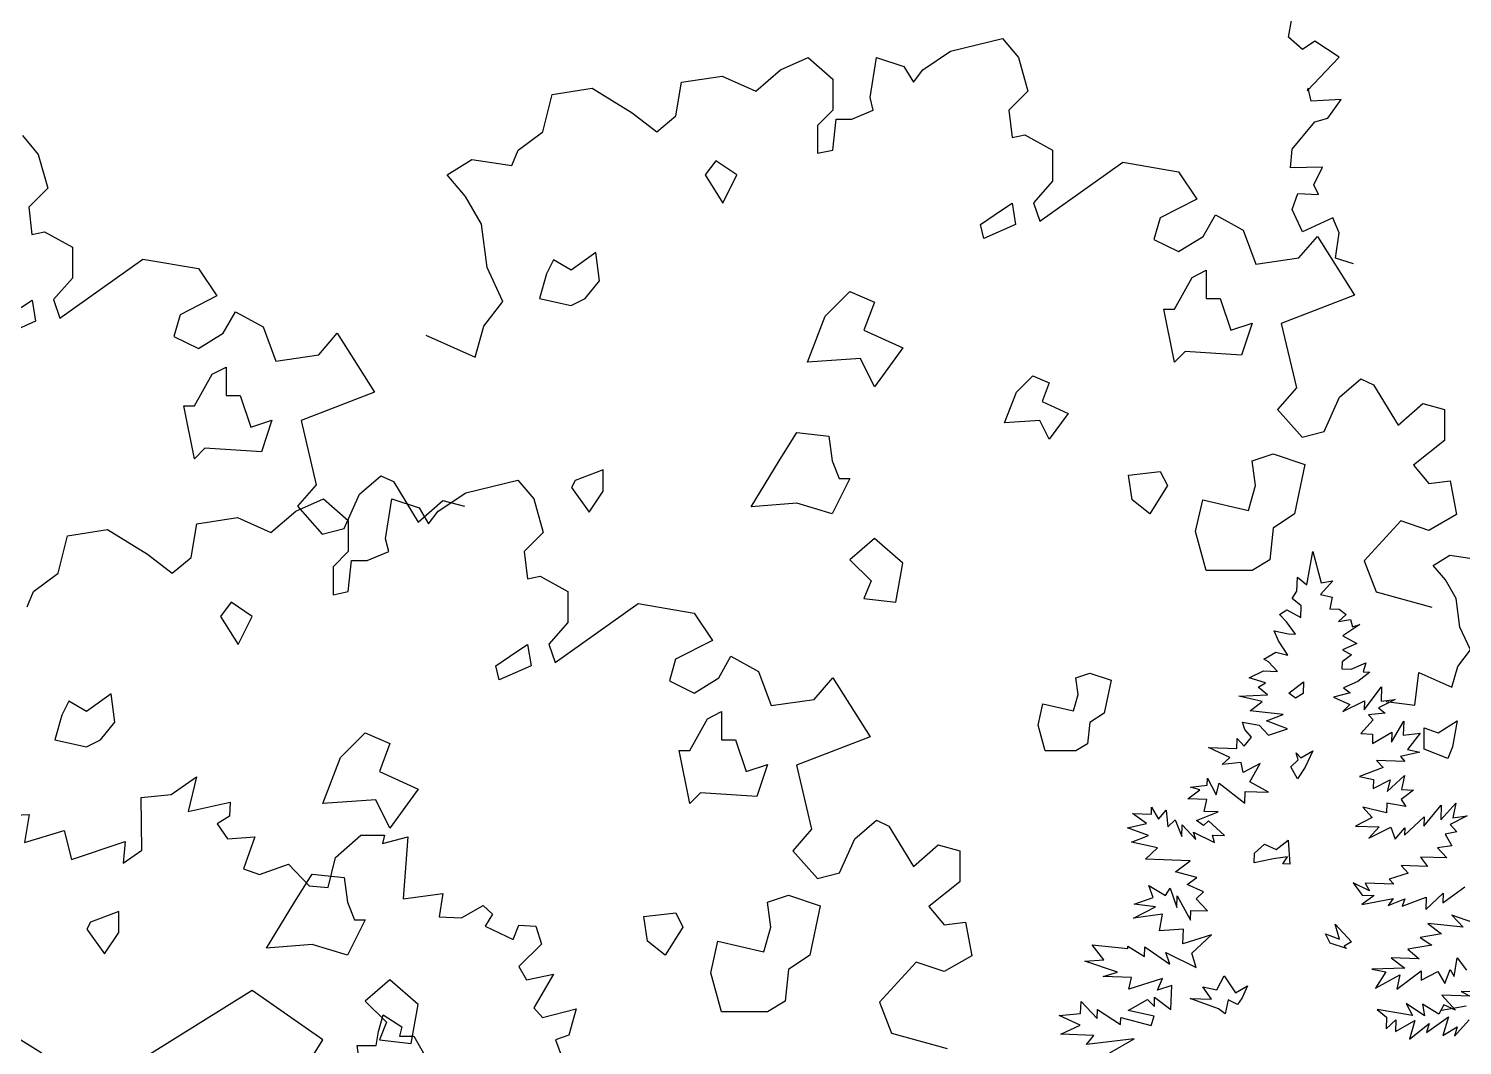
# Model space of a CAD drawing. Header units: inches. Extents: x 11.9 to 85.3, y 21.1 to 37.4.
# Drawn here: x 48.76 to 49.482, y 23.508 to 24.02 of the extents above; entities that cross this region are included whole.
import ezdxf

# ---------------------------------------------------------------- set-up
doc = ezdxf.new("R2010")
doc.units = ezdxf.units.IN
doc.header["$MEASUREMENT"] = 0
doc.layers.add('CAY', color=94, linetype='Continuous')
doc.layers.add('CAY-3', color=61, linetype='Continuous')

# ---------------------------------------------------------------- blocks, each defined once
blk = doc.blocks.new('A$C76451831')
at = {"layer": 'CAY'}
for p, q in [((3764, 1772.8), (3822.4, 1787)), ((3822.4, 1787), (3840.1, 1765.7)), ((3732.8, 1752.2), (3764, 1772.8)), ((3573, 1752.2), (3604.2, 1765.7)), ((3604.2, 1765.7), (3631.9, 1741.6)), ((3673.8, 1720.9), (3680.9, 1765.7)), ((3680.9, 1765.7), (3711.5, 1755.7)), ((3711.5, 1755.7), (3722.2, 1738)), ((3840.1, 1765.7), (3850.7, 1728)), ((3455.6, 1700.3), (3462.1, 1738)), ((3462.1, 1738), (3507.5, 1745.1)), ((3507.5, 1745.1), (3545.3, 1728)), ((3545.3, 1728), (3573, 1752.2)), ((3631.9, 1741.6), (3631.9, 1706.7)), ((3722.2, 1738), (3732.8, 1752.2)), ((3306.5, 1682.6), (3317.1, 1724.4)), ((3317.1, 1724.4), (3361.9, 1731.5)), ((3361.9, 1731.5), (3406.7, 1703.8)), ((3850.7, 1728), (3829.5, 1706.7)), ((3631.9, 1706.7), (3614.8, 1689.6)), ((3653.2, 1696.7), (3677.3, 1706.7)), ((3677.3, 1706.7), (3673.8, 1720.9)), ((3829.5, 1706.7), (3833, 1676.1)), ((3406.7, 1703.8), (3434.4, 1682.6)), ((3434.4, 1682.6), (3455.6, 1700.3)), ((3614.8, 1689.6), (3614.8, 1658.4)), ((3631.9, 1661.9), (3635.5, 1696.7)), ((3635.5, 1696.7), (3653.2, 1696.7)), ((2722.6, 1678.3), (2740.3, 1657)), ((3278.8, 1661.9), (3306.5, 1682.6)), ((3833, 1676.1), (3847.2, 1679)), ((3847.2, 1679), (3878.4, 1661.9)), ((2740.3, 1657), (2750.9, 1619.3)), ((3271.7, 1644.8), (3278.8, 1661.9)), ((3614.8, 1658.4), (3631.9, 1661.9)), ((3878.4, 1661.9), (3878.4, 1627.1)), ((3199.2, 1634.2), (3226.9, 1651.3)), ((3226.9, 1651.3), (3271.7, 1644.8)), ((3864.3, 1582.3), (3957.4, 1648.4)), ((3957.4, 1648.4), (4019.9, 1637.7)), ((3219.8, 1610), (3199.2, 1634.2)), ((3878.4, 1627.1), (3857.2, 1602.9)), ((4019.9, 1637.7), (4040.5, 1607.1)), ((2750.9, 1619.3), (2729.7, 1598.1)), ((3237.5, 1578.7), (3219.8, 1610)), ((2729.7, 1598.1), (2733.2, 1567.4)), ((3857.2, 1602.9), (3864.3, 1582.3)), ((4040.5, 1607.1), (3999.3, 1585.8)), ((3244, 1530.4), (3237.5, 1578.7)), ((3999.3, 1585.8), (3992.2, 1561.6)), ((4047.6, 1565.2), (4061.2, 1589.4)), ((4061.2, 1589.4), (4092.4, 1572.3)), ((2733.2, 1567.4), (2747.4, 1570.3)), ((2747.4, 1570.3), (2778.6, 1553.2)), ((3992.2, 1561.6), (4019.9, 1548.1)), ((4019.9, 1548.1), (4047.6, 1565.2)), ((4092.4, 1572.3), (4106.6, 1533.9)), ((4154.9, 1541), (4175.6, 1565.2)), ((4175.6, 1565.2), (4217.4, 1499.1)), ((2778.6, 1553.2), (2778.6, 1518.4)), ((2764.5, 1473.6), (2857.6, 1539.7)), ((2857.6, 1539.7), (2920.1, 1529)), ((2920.1, 1529), (2940.8, 1498.4)), ((3261.7, 1492), (3244, 1530.4)), ((4106.6, 1533.9), (4154.9, 1541)), ((2778.6, 1518.4), (2757.4, 1494.2)), ((2940.8, 1498.4), (2899.5, 1477.1)), ((4217.4, 1499.1), (4134.9, 1467.3)), ((2757.4, 1494.2), (2764.5, 1473.6)), ((2947.9, 1456.5), (2961.4, 1480.7)), ((2961.4, 1480.7), (2992.7, 1463.6)), ((3240.4, 1464.3), (3261.7, 1492)), ((2899.5, 1477.1), (2892.4, 1452.9)), ((3230.4, 1429.5), (3240.4, 1464.3)), ((4134.9, 1467.3), (4152, 1395.3)), ((2892.4, 1452.9), (2920.1, 1439.4)), ((2920.1, 1439.4), (2947.9, 1456.5)), ((2992.7, 1463.6), (3006.8, 1425.2)), ((3055.2, 1432.3), (3075.8, 1456.5)), ((3075.8, 1456.5), (3117.7, 1390.4)), ((3175, 1454.3), (3230.4, 1429.5)), ((3006.8, 1425.2), (3055.2, 1432.3)), ((4200.3, 1384.7), (4224.5, 1405.3)), ((4224.5, 1405.3), (4238.7, 1398.8)), ((3117.7, 1390.4), (3035.1, 1358.6)), ((4152, 1395.3), (4130.8, 1371.1)), ((4183.2, 1346.3), (4200.3, 1384.7)), ((4238.7, 1398.8), (4266.4, 1353.4)), ((4130.8, 1371.1), (4158.5, 1339.9)), ((4266.4, 1353.4), (4294.1, 1377.6)), ((4294.1, 1377.6), (4318.3, 1371.1)), ((4318.3, 1371.1), (4318.3, 1336.3)), ((3035.1, 1358.6), (3052.2, 1286.6)), ((4158.5, 1339.9), (4183.2, 1346.3)), ((4318.3, 1336.3), (4283.5, 1308.6)), ((4283.5, 1308.6), (4300.6, 1287.9)), ((4300.6, 1287.9), (4324.7, 1290.9)), ((4324.7, 1290.9), (4331.8, 1253.1)), ((3052.2, 1286.6), (3031, 1262.4)), ((4269.3, 1246.1), (4228, 1201.2)), ((4300.6, 1235.4), (4269.3, 1246.1)), ((4331.8, 1253.1), (4300.6, 1235.4)), ((4305.7, 1196), (4324.2, 1207.4)), ((4324.2, 1207.4), (4354.1, 1203)), ((4228, 1201.2), (4241.6, 1166.4)), ((4319.5, 1179.8), (4305.7, 1196)), ((4331.3, 1159), (4319.5, 1179.8)), ((4241.6, 1166.4), (4304.1, 1149.3)), ((4335.6, 1126.7), (4331.3, 1159)), ((4347.4, 1101.2), (4335.6, 1126.7)), ((4333.2, 1082.7), (4347.4, 1101.2)), ((4326.6, 1059.5), (4333.2, 1082.7)), ((4284.9, 1039.1), (4289.6, 1076)), ((4289.6, 1076), (4326.6, 1059.5)), ((4252.7, 1043.4), (4284.9, 1039.1)), ((4342.7, 701.7), (4314.8, 696.9))]:
    blk.add_line(p, q, dxfattribs=at)
for points in [[(4216, 1534.3), (4196, 1540.6), (4200.2, 1569.1), (4192.8, 1586), (4159, 1570.1), (4147.4, 1595.5), (4153.8, 1613.4), (4177, 1612.3), (4171.7, 1622.9), (4181.2, 1642.9), (4145.3, 1641.9), (4147.4, 1663), (4172.8, 1693.5), (4187.5, 1697.8), (4202.3, 1718.9), (4168.5, 1716.7), (4165.4, 1731.5), (4164.3, 1728.3), (4200.2, 1766.3), (4172.8, 1784.2), (4159, 1774.7), (4143.2, 1788.5), (4146.4, 1807.4)], [(4326.7, 2161.8), (4368.9, 2163.9), (4363.7, 2132.3), (4408, 2146), (4416.4, 2113.3), (4476.5, 2133.3), (4474.4, 2109.1), (4495.5, 2123.9), (4494.4, 2182.9), (4528.2, 2186.1), (4556.7, 2206.1), (4547.2, 2167.1), (4594.6, 2177.6), (4593.6, 2161.8), (4579.9, 2153.4), (4591.5, 2136.5), (4622.1, 2138.6), (4609.4, 2102.8), (4627.3, 2096.4), (4660, 2108), (4683.2, 2083.8), (4704.3, 2081.7), (4712.8, 2115.4), (4741.2, 2140.7), (4767.6, 2140.7), (4765.5, 2131.2), (4794, 2138.6), (4788.7, 2069), (4833, 2075.3), (4828.8, 2049), (4854.1, 2047.9), (4878.3, 2061.6), (4888.9, 2052.1), (4880.5, 2038.4), (4912.1, 2023.7), (4918.4, 2039.5), (4937.4, 2038.4), (4943.7, 2018.4), (4918.4, 1993.1), (4926.9, 1978.3), (4957.4, 1984.6), (4935.3, 1946.7), (4944.8, 1936.1), (4982.8, 1945.6), (4974.3, 1916.1), (4959.6, 1910.8), (4966.9, 1890.8)], [(3942.8, 649.4), (3970.1, 664.8), (3916.4, 658.5), (3924.9, 668.7), (3887.8, 670), (3909.5, 680.1), (3885.8, 691.3), (3909.9, 693.2), (3910.4, 706.8), (3928.3, 687.6), (3928.7, 698), (3954.8, 681.2), (3955.1, 688.9), (3989.2, 680), (3992.3, 690.3), (3963.1, 696.8), (3984.8, 709.2), (3992.7, 701.2), (3993, 711.6), (4011.1, 697.8), (4012.1, 724.6), (3996, 719.7), (4001.9, 732.6), (3963.9, 720.8), (3967.1, 733.8), (3935.4, 734.9), (3951.4, 739.8), (3914.7, 752), (3936, 753.5), (3923, 770.3), (3962.8, 766.2), (3962.9, 768.9), (3981.5, 757.4), (3981.9, 768.2), (4010.2, 748.6), (4005.7, 761.9), (4039.5, 744.9), (4034.6, 760.9), (4056.7, 781.5), (4024.6, 771.7), (4025.2, 788), (3998.4, 786.2), (4001.7, 804.7), (3969.4, 800.4), (3993.9, 813.1), (3970, 816.2), (3991.5, 823.6), (3986.5, 837), (4005.2, 825.9), (4010.4, 833.9), (4017.9, 812.3), (4018.3, 825.4), (4033.2, 798.2), (4033.6, 809), (4052.2, 808.4), (4039.5, 822), (4047.9, 829.8), (4029.6, 838.2), (4040.3, 846), (4016.5, 852.2), (4032.8, 864.8), (3982.6, 866.6), (3996.2, 879.2), (3966.9, 885.7), (3986.2, 893.2), (3962.5, 901.7), (3984, 906.4), (3968.1, 917.8), (3989.3, 917.1), (3989.6, 924.8), (3997.3, 911.4), (4005.8, 921.5), (4007.9, 902.9), (4015.9, 910.7), (4023.4, 891.9), (4023.8, 905), (4039.1, 888.6), (4036.7, 896.9), (4060.3, 885.2), (4057.8, 893.4), (4071.4, 892.9), (4053.4, 909.4), (4047.8, 904.2), (4039.8, 909.9), (4064.2, 919.5), (4048.4, 920), (4051.5, 933.5), (4030.3, 934.3), (4043.8, 944.2), (4033.4, 947.3), (4052.1, 949.4), (4052.4, 957.5), (4062.1, 938.6), (4065.3, 951.6), (4094, 929.3), (4094.4, 942.4), (4120.7, 941.5), (4099.8, 953.1), (4111.4, 974), (4092.5, 963.8), (4090.1, 974.8), (4068.8, 972.8), (4077.2, 980.7), (4053.6, 991.9), (4085.3, 990.8), (4085.6, 1001.7), (4093.5, 993.3), (4101.6, 1003.4), (4094.2, 1011.8), (4091.7, 1020.1), (4110.2, 1016.7), (4120.7, 1005.5), (4142.2, 1012.9), (4118.5, 1021.8), (4137.3, 1028.9), (4100.3, 1032.9), (4113.8, 1043.3), (4087.3, 1049.2), (4119.5, 1050.8), (4109, 1059.4), (4117.3, 1064.5), (4098.9, 1070.1), (4115, 1077.7), (4130.9, 1077.2), (4120.8, 1088), (4115.5, 1090.9), (4128.9, 1098.6), (4142.4, 1095.4), (4132.1, 1111.6), (4127, 1122.6), (4143.2, 1119.4), (4150.9, 1119.1), (4141, 1132.6), (4133.1, 1141), (4141.4, 1146.2), (4157, 1137.5), (4157.5, 1150.6), (4147.3, 1159.1), (4152.6, 1167.1), (4153.1, 1182.9), (4163.7, 1174.4), (4170.5, 1211.8), (4179.7, 1176.6), (4192.9, 1178.8), (4179.2, 1163.4), (4192.2, 1160.3), (4189.5, 1147.2), (4199.9, 1146.8), (4207.9, 1141.1), (4199.4, 1133.3), (4212.7, 1135.5), (4215.1, 1127.3), (4223.3, 1129.7), (4204.3, 1117.2), (4219.9, 1108.5), (4203.8, 1101.4), (4214, 1095.6), (4203.3, 1087.8), (4203, 1080.1), (4213.4, 1079.7), (4230, 1086.9), (4226.9, 1076.5), (4234.6, 1076.3), (4221.1, 1065.9), (4205, 1058.7), (4212.5, 1053), (4193.8, 1048.2), (4212, 1039.9), (4204.1, 1032), (4228.5, 1044.3), (4228.1, 1033.9), (4247.6, 1060), (4247.1, 1043.7), (4263, 1045.8), (4244.1, 1036.1), (4251.6, 1030.3), (4232.9, 1028.3), (4238.2, 1022.7), (4224.5, 1007.3), (4237.6, 1006.8), (4237.3, 996.4), (4259, 1008.8), (4258.6, 997.9), (4272.6, 1021.5), (4272, 1005.6), (4291.1, 1007.7), (4276.9, 989.6), (4290.4, 986.4), (4268.9, 981.7), (4273.7, 976.1), (4242, 977.2), (4249.5, 969.2), (4222.8, 959.3), (4238.6, 956), (4238.2, 945.6), (4257.1, 955.4), (4254, 942.3), (4273.2, 960.2), (4269.9, 944.5), (4283.5, 944), (4269.5, 933.6), (4274.7, 925.7), (4253.5, 929.2), (4253.1, 918.3), (4226.6, 924.7), (4237.1, 913.4), (4218.2, 903.7), (4244.9, 902.7), (4233.5, 890), (4258, 902.3), (4263, 889), (4273.8, 901.7), (4273.5, 893.6), (4295.6, 914.1), (4295.2, 903.7), (4314.6, 927.1), (4314, 910.8), (4331, 929.2), (4327.7, 913), (4343.6, 915.2), (4324.7, 905.4), (4332.1, 897), (4318.9, 894.7), (4326.6, 881.3), (4310.2, 879.2), (4320.7, 867.9), (4291.3, 868.9), (4299.1, 858.2), (4269.6, 859.3), (4277.5, 850.8), (4256, 843.9), (4261.2, 838.3), (4229.1, 839.4), (4234.2, 831), (4215.9, 839.8), (4225.9, 826.3), (4239.5, 825.9), (4225.5, 815.5), (4260.6, 822.4), (4254.9, 814.4), (4273.8, 821.9), (4270.8, 813.9), (4297.8, 823.8), (4297.4, 810.2), (4316.6, 828.2), (4316.2, 817.7), (4340.9, 835.5)], [(4349.9, 795.3), (4326.6, 803.8), (4339.3, 790.2), (4299.5, 794.3), (4315, 782.9), (4290.8, 778.7), (4304.1, 770.1), (4277.2, 765.6), (4290, 754.7), (4258.3, 755.8), (4273.8, 744.4), (4236.6, 743), (4252.3, 740.2), (4240.8, 721.6), (4268.1, 736.9), (4264.8, 720.7), (4292.2, 741.1), (4291.9, 730.6), (4310.8, 740.4), (4318.5, 727), (4324.5, 742.7), (4329.2, 734.8), (4332.6, 756), (4343, 742)], [(4355.3, 717.6), (4336.8, 718.2), (4347, 712.9), (4315.3, 714), (4330.6, 697.1), (4317.6, 703), (4311.9, 692.8), (4293.7, 703.8), (4295.9, 690.6), (4275.1, 704.5), (4282.3, 691.1), (4242.7, 697.9), (4253.3, 689.4), (4252.8, 676.3), (4263.6, 686.3), (4263.1, 673.2), (4284.9, 685.6), (4279.1, 664.5), (4301.1, 682.3), (4298, 672), (4322.6, 689.7), (4316.4, 668.6), (4332.6, 678.5), (4329.6, 668.1), (4346.1, 686.1)]]:
    blk.add_lwpolyline(points, dxfattribs=at)
for points in [[(4784.5, 1915.2), (4800.4, 1915.2), (4810.9, 1896.7), (4805.6, 1883.5), (4784.5, 1870.3), (4752.8, 1870.3), (4739.6, 1886.1), (4737, 1904.6), (4758.1, 1904.6), (4760.8, 1920.5), (4766, 1939), (4787.2, 1925.7)], [(3524.3, 1634.1), (3500.5, 1649.9), (3488.6, 1634.1), (3508.4, 1602.4)], [(3821.2, 1594.5), (3833.1, 1602.4), (3837, 1578.6), (3801.4, 1562.8), (3797.4, 1578.6)], [(3369.9, 1515.3), (3365.9, 1547), (3338.2, 1527.2), (3318.4, 1539), (3310.5, 1523.2), (3302.6, 1495.5), (3338.2, 1487.6), (3354, 1495.5)], [(4035, 1519.2), (4050.8, 1527.2), (4050.8, 1495.5), (4066.6, 1495.5), (4078.5, 1459.8), (4102.3, 1467.8), (4090.4, 1432.1), (4027.1, 1436.1), (4015.2, 1424.2), (4003.3, 1483.6), (4015.2, 1483.6)], [(3623.3, 1475.7), (3651, 1503.4), (3678.7, 1491.5), (3666.8, 1459.8), (3710.3, 1440), (3678.7, 1396.5), (3662.8, 1428.1), (3603.5, 1424.2)], [(2721.4, 1485.8), (2733.3, 1493.7), (2737.3, 1469.9), (2701.6, 1454.1), (2697.7, 1469.9)], [(2935.2, 1410.5), (2951, 1418.5), (2951, 1386.8), (2966.9, 1386.8), (2978.8, 1351.1), (3002.5, 1359.1), (2990.6, 1323.4), (2927.3, 1327.4), (2915.4, 1315.5), (2903.5, 1374.9), (2915.4, 1374.9)], [(3837.8, 1390.3), (3856.3, 1408.8), (3874.8, 1400.9), (3866.9, 1379.8), (3895.9, 1366.6), (3874.8, 1337.5), (3864.2, 1358.6), (3824.6, 1356)], [(3571.8, 1313.3), (3591.6, 1345), (3627.2, 1341), (3631.2, 1313.3), (3639.1, 1293.5), (3651, 1293.5), (3631.2, 1253.9), (3591.6, 1265.8), (3540.1, 1261.8)], [(4038.9, 1234.1), (4046.9, 1269.7), (4098.3, 1257.8), (4106.2, 1285.6), (4102.3, 1313.3), (4126, 1321.2), (4161.7, 1309.3), (4149.8, 1253.9), (4126, 1238), (4122.1, 1202.4), (4102.3, 1190.5), (4050.8, 1190.5)], [(3342.6, 1291.2), (3338.7, 1283.3), (3358.5, 1255.6), (3374.3, 1279.3), (3374.3, 1303.1)], [(3967.7, 1269.7), (3963.7, 1297.4), (3999.3, 1301.4), (4007.3, 1285.6), (3987.5, 1253.9)], [(3702.4, 1154.9), (3710.3, 1198.4), (3678.7, 1226.2), (3651, 1202.4), (3674.7, 1178.6), (3666.8, 1158.8)], [(3862.3, 1017), (3867.6, 1040.8), (3901.9, 1032.9), (3907.2, 1051.4), (3904.5, 1069.8), (3920.4, 1075.1), (3944.1, 1067.2), (3936.2, 1030.2), (3920.4, 1019.7), (3917.7, 995.9), (3904.5, 988), (3870.2, 988)], [(4143.6, 1052.7), (4159.9, 1065.3), (4159.5, 1052.2), (4151.1, 1047)], [(4295.5, 989.9), (4295.5, 1013.7), (4311.3, 1008.4), (4332.5, 1021.6), (4327.2, 992.6), (4321.9, 979.4)], [(4145.7, 970.1), (4154.1, 978), (4151.7, 985.8), (4156.9, 980.2), (4170.4, 987.9), (4162, 969.6), (4153.4, 956.7)], [(4144.6, 860.9), (4136.9, 861.2), (4142.2, 869.2), (4126.3, 867), (4104.8, 862.3), (4105.2, 873.2), (4116.4, 883.2), (4129.3, 877.3), (4142.8, 887.7)], [(4208.2, 766.2), (4189.8, 772.3), (4184.7, 782.9), (4200.4, 776.9), (4195.5, 793.4), (4213.9, 773.7), (4205.6, 769)], [(4064.6, 698.7), (4032.9, 710.2), (4056.9, 709.4), (4046.9, 723.3), (4062.7, 720.1), (4070.9, 735.6), (4083.8, 716.6), (4097.3, 724.3), (4091.3, 710.9), (4086.1, 703.4), (4075.4, 708.7), (4072.1, 693)]]:
    blk.add_lwpolyline(points, close=True, dxfattribs=at)
at = {"layer": 'CAY-3'}
for p, q in [((3100.6, 1276), (3124.7, 1296.6)), ((3124.7, 1296.6), (3138.9, 1290.1)), ((3138.9, 1290.1), (3166.6, 1244.7)), ((3220.2, 1277.6), (3278.5, 1291.8)), ((3278.5, 1291.8), (3296.2, 1270.6)), ((3083.5, 1237.6), (3100.6, 1276)), ((3188.9, 1257), (3220.2, 1277.6)), ((3001.4, 1232.8), (3029.1, 1257)), ((3029.1, 1257), (3060.4, 1270.6)), ((3031, 1262.4), (3058.7, 1231.2)), ((3060.4, 1270.6), (3088.1, 1246.4)), ((3130, 1225.7), (3137, 1270.6)), ((3137, 1270.6), (3167.7, 1260.5)), ((3166.6, 1244.7), (3194.3, 1268.9)), ((3167.7, 1260.5), (3178.3, 1242.8)), ((3178.3, 1242.8), (3188.9, 1257)), ((3194.3, 1268.9), (3218.5, 1262.4)), ((3296.2, 1270.6), (3306.9, 1232.8)), ((2911.8, 1205.1), (2918.3, 1242.8)), ((2918.3, 1242.8), (2963.7, 1249.9)), ((2963.7, 1249.9), (3001.4, 1232.8)), ((3088.1, 1246.4), (3088.1, 1211.6)), ((2762.6, 1187.4), (2773.2, 1229.3)), ((2773.2, 1229.3), (2818.1, 1236.4)), ((2818.1, 1236.4), (2862.9, 1208.6)), ((3058.7, 1231.2), (3083.5, 1237.6)), ((3133.5, 1211.6), (3130, 1225.7)), ((3306.9, 1232.8), (3285.6, 1211.6)), ((2862.9, 1208.6), (2890.6, 1187.4)), ((3088.1, 1211.6), (3071, 1194.5)), ((3109.3, 1201.6), (3133.5, 1211.6)), ((3285.6, 1211.6), (3289.2, 1180.9)), ((2890.6, 1187.4), (2911.8, 1205.1)), ((3071, 1194.5), (3071, 1163.2)), ((3088.1, 1166.8), (3091.6, 1201.6)), ((3091.6, 1201.6), (3109.3, 1201.6)), ((2734.9, 1166.8), (2762.6, 1187.4)), ((3289.2, 1180.9), (3303.3, 1183.9)), ((3303.3, 1183.9), (3334.6, 1166.8)), ((2727.8, 1149.6), (2734.9, 1166.8)), ((3071, 1163.2), (3088.1, 1166.8)), ((3334.6, 1166.8), (3334.6, 1131.9)), ((3320.4, 1087.1), (3413.6, 1153.2)), ((3413.6, 1153.2), (3476.1, 1142.6)), ((3476.1, 1142.6), (3496.7, 1111.9)), ((3334.6, 1131.9), (3313.3, 1107.8)), ((3496.7, 1111.9), (3455.4, 1090.7)), ((3313.3, 1107.8), (3320.4, 1087.1)), ((3503.8, 1070), (3517.3, 1094.2)), ((3517.3, 1094.2), (3548.6, 1077.1)), ((3455.4, 1090.7), (3448.4, 1066.5)), ((3448.4, 1066.5), (3476.1, 1052.9)), ((3476.1, 1052.9), (3503.8, 1070)), ((3548.6, 1077.1), (3562.7, 1038.8)), ((3611.1, 1045.8), (3631.7, 1070)), ((3631.7, 1070), (3673.6, 1003.9)), ((3562.7, 1038.8), (3611.1, 1045.8)), ((3673.6, 1003.9), (3591, 972.1)), ((3591, 972.1), (3608.1, 900.1)), ((3656.5, 889.5), (3680.7, 910.2)), ((3680.7, 910.2), (3694.8, 903.7)), ((3694.8, 903.7), (3722.5, 858.3)), ((3608.1, 900.1), (3586.9, 875.9)), ((3639.4, 851.2), (3656.5, 889.5)), ((3586.9, 875.9), (3614.6, 844.7)), ((3722.5, 858.3), (3750.2, 882.4)), ((3750.2, 882.4), (3774.4, 875.9)), ((3774.4, 875.9), (3774.4, 841.1)), ((3614.6, 844.7), (3639.4, 851.2)), ((3774.4, 841.1), (3739.6, 813.4)), ((3739.6, 813.4), (3756.7, 792.8)), ((3756.7, 792.8), (3780.9, 795.7)), ((3780.9, 795.7), (3788, 758)), ((3788, 758), (3756.7, 740.3)), ((3725.5, 750.9), (3684.2, 706.1)), ((3756.7, 740.3), (3725.5, 750.9)), ((3684.2, 706.1), (3697.8, 671.3)), ((3697.8, 671.3), (3760.3, 654.2))]:
    blk.add_line(p, q, dxfattribs=at)
for points in [[(2980.4, 1138.9), (2956.7, 1154.8), (2944.8, 1138.9), (2964.6, 1107.2)], [(3277.4, 1099.3), (3289.2, 1107.2), (3293.2, 1083.5), (3257.6, 1067.6), (3253.6, 1083.5)], [(2826, 1020.1), (2822.1, 1051.8), (2794.4, 1032), (2774.6, 1043.9), (2766.7, 1028), (2758.7, 1000.3), (2794.4, 992.4), (2810.2, 1000.3)], [(3491.1, 1024.1), (3507, 1032), (3507, 1000.3), (3522.8, 1000.3), (3534.7, 964.7), (3558.4, 972.6), (3546.6, 936.9), (3483.2, 940.9), (3471.3, 929), (3459.5, 988.4), (3471.3, 988.4)], [(3079.4, 980.5), (3107.1, 1008.2), (3134.8, 996.3), (3123, 964.7), (3166.5, 944.9), (3134.8, 901.3), (3119, 933), (3059.6, 929)], [(3027.9, 818.1), (3047.7, 849.8), (3083.4, 845.8), (3087.3, 818.1), (3095.2, 798.3), (3107.1, 798.3), (3087.3, 758.7), (3047.7, 770.6), (2996.3, 766.6)], [(3495.1, 738.9), (3503, 774.6), (3554.5, 762.7), (3562.4, 790.4), (3558.4, 818.1), (3582.2, 826), (3617.8, 814.2), (3605.9, 758.7), (3582.2, 742.9), (3578.2, 707.2), (3558.4, 695.3), (3507, 695.3)], [(2798.8, 796), (2794.8, 788.1), (2814.6, 760.4), (2830.5, 784.1), (2830.5, 807.9)], [(3423.8, 774.6), (3419.9, 802.3), (3455.5, 806.2), (3463.4, 790.4), (3443.6, 758.7)], [(3158.6, 659.7), (3166.5, 703.3), (3134.8, 731), (3107.1, 707.2), (3130.9, 683.5), (3123, 663.7)], [(3039.8, 632), (3059.6, 663.7), (2980.4, 719.1), (2862.1, 645.5), (2870, 633.6), (2858.2, 590.1), (2984.4, 596.3), (3000.2, 647.8)], [(2739.4, 633.6), (2763.2, 633.6), (2779, 605.9), (2771.1, 586.1), (2739.4, 566.3), (2691.9, 566.3), (2672.1, 590.1), (2668.1, 617.8), (2699.8, 617.8), (2703.8, 641.6), (2711.7, 669.3), (2743.4, 649.5)]]:
    blk.add_lwpolyline(points, close=True, dxfattribs=at)

msp = doc.modelspace()

# ---------------------------------------------------------------- block references
at = {"layer": 'CAY', "xscale": 0.0004489089019145984, "yscale": 0.0004489089019145984, "zscale": 0.0004489089019145984}
for p in [(47.53443, 23.21295), (46.79873, 22.65309)]:
    msp.add_blockref('A$C76451831', p, dxfattribs=at)

doc.saveas('drawing.dxf')
